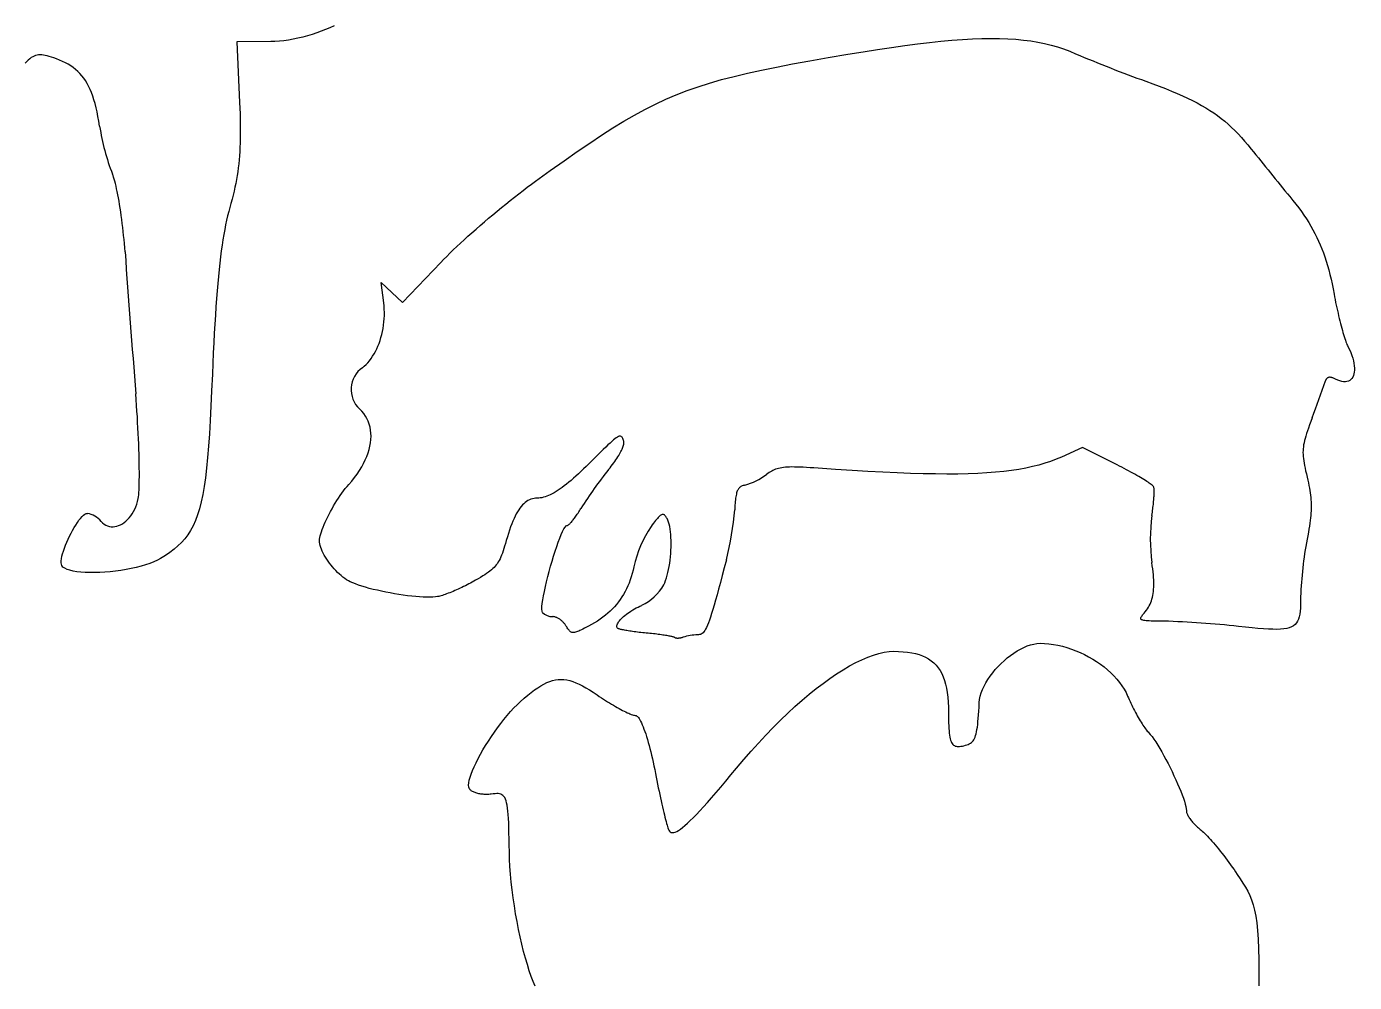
# Model space of a CAD drawing. Extents: x 3 to 294, y -207 to -4.
# Drawn here: x 208.2 to 286.5, y -120 to -63.6 of the extents above; entities that cross this region are included whole.
import ezdxf

# ---------------------------------------------------------------- set-up
doc = ezdxf.new("R2010")
doc.units = 0
doc.layers.get('0').update_dxf_attribs({"linetype": 'CONTINUOUS'})

msp = doc.modelspace()

# ---------------------------------------------------------------- linework, layer by layer
at = {"color": 1}
for p, q in [((222.586, -64.537), (220.597, -64.547)), ((220.597, -64.547), (220.756, -68.131)), ((230.348, -79.928), (232.614, -77.553)), ((229.247, -79.934), (229.09, -78.743)), ((229.09, -78.743), (229.719, -79.336)), ((229.719, -79.336), (230.348, -79.928)), ((270.426, -88.47), (269.188, -89.029)), ((272.477, -89.496), (270.426, -88.47)), ((246.404, -99.676), (246.403, -99.677))]:
    msp.add_line(p, q, dxfattribs=at)
for points in [[(226.323, -63.609), (226.079, -63.72), (225.826, -63.827), (225.565, -63.928), (225.298, -64.024), (225.027, -64.113), (224.751, -64.195), (224.474, -64.27), (224.196, -64.336), (223.918, -64.394), (223.642, -64.443), (223.37, -64.483), (223.102, -64.512), (222.84, -64.53), (222.586, -64.537)], [(256.603, -65.282), (257.502, -65.134), (258.36, -64.998), (259.179, -64.876), (259.96, -64.766), (260.705, -64.669), (261.416, -64.585), (262.093, -64.513), (262.739, -64.455), (263.355, -64.409), (263.942, -64.376), (264.503, -64.355), (265.038, -64.348), (265.549, -64.353), (266.037, -64.371), (266.505, -64.401), (266.953, -64.445), (267.384, -64.501), (267.798, -64.57), (268.198, -64.652), (268.584, -64.746), (268.958, -64.853), (269.323, -64.973), (269.678, -65.106), (270.027, -65.251)], [(209.957, -65.558), (209.806, -65.504), (209.665, -65.457), (209.534, -65.416), (209.412, -65.381), (209.298, -65.353), (209.191, -65.332), (209.09, -65.319), (208.995, -65.315), (208.903, -65.319), (208.815, -65.332), (208.729, -65.355), (208.644, -65.387), (208.559, -65.43), (208.474, -65.484), (208.387, -65.549), (208.298, -65.626), (208.205, -65.715), (208.107, -65.816)], [(212.506, -69.528), (212.459, -69.233), (212.408, -68.953), (212.353, -68.686), (212.295, -68.433), (212.234, -68.192), (212.167, -67.965), (212.097, -67.749), (212.021, -67.545), (211.941, -67.353), (211.855, -67.171), (211.764, -67.001), (211.667, -66.84), (211.564, -66.689), (211.454, -66.547), (211.338, -66.415), (211.216, -66.291), (211.086, -66.175), (210.949, -66.067), (210.804, -65.966), (210.651, -65.872), (210.491, -65.784), (210.322, -65.703), (210.144, -65.628), (209.957, -65.558)], [(238.195, -72.771), (239.066, -72.142), (239.885, -71.558), (240.657, -71.017), (241.389, -70.516), (242.086, -70.053), (242.755, -69.626), (243.401, -69.232), (244.029, -68.868), (244.647, -68.533), (245.26, -68.224), (245.873, -67.939), (246.493, -67.675), (247.126, -67.429), (247.777, -67.2), (248.453, -66.985), (249.159, -66.781), (249.901, -66.587), (250.685, -66.399), (251.517, -66.216), (252.403, -66.035), (253.348, -65.853), (254.36, -65.669), (255.443, -65.479), (256.603, -65.282)], [(274.167, -66.876), (274.572, -67.023), (274.957, -67.168), (275.324, -67.31), (275.673, -67.451), (276.005, -67.591), (276.321, -67.73), (276.622, -67.869), (276.909, -68.01), (277.183, -68.151), (277.444, -68.295), (277.695, -68.442), (277.935, -68.591), (278.167, -68.745), (278.39, -68.903), (278.605, -69.066), (278.815, -69.236), (279.019, -69.411), (279.218, -69.593), (279.415, -69.784), (279.608, -69.982), (279.8, -70.189), (279.992, -70.406), (280.184, -70.632), (280.377, -70.87)], [(220.756, -68.131), (220.77, -68.469), (220.781, -68.793), (220.789, -69.106), (220.795, -69.407), (220.797, -69.698), (220.797, -69.979), (220.793, -70.251), (220.786, -70.515), (220.776, -70.772), (220.763, -71.023), (220.746, -71.268), (220.726, -71.508), (220.702, -71.744), (220.674, -71.978), (220.643, -72.209), (220.607, -72.438), (220.568, -72.667), (220.525, -72.896), (220.478, -73.126), (220.427, -73.358), (220.371, -73.593), (220.311, -73.831), (220.247, -74.074), (220.179, -74.321)], [(214.002, -76.928), (213.984, -76.688), (213.964, -76.448), (213.942, -76.207), (213.919, -75.967), (213.894, -75.728), (213.867, -75.491), (213.839, -75.257), (213.81, -75.026), (213.78, -74.799), (213.748, -74.577), (213.716, -74.361), (213.683, -74.15), (213.649, -73.946), (213.614, -73.75), (213.579, -73.562), (213.544, -73.382), (213.508, -73.213), (213.473, -73.053), (213.437, -72.905), (213.401, -72.768), (213.366, -72.644), (213.331, -72.532), (213.296, -72.435), (213.262, -72.351)], [(232.614, -77.553), (232.781, -77.38), (232.96, -77.2), (233.148, -77.014), (233.346, -76.822), (233.552, -76.626), (233.766, -76.426), (233.987, -76.222), (234.215, -76.015), (234.449, -75.806), (234.688, -75.595), (234.932, -75.382), (235.179, -75.169), (235.429, -74.956), (235.682, -74.743), (235.937, -74.531), (236.193, -74.321), (236.449, -74.113), (236.704, -73.908), (236.959, -73.707), (237.213, -73.509), (237.463, -73.317), (237.711, -73.129), (237.955, -72.947), (238.195, -72.771)], [(220.179, -74.321), (220.113, -74.562), (220.05, -74.812), (219.99, -75.072), (219.932, -75.342), (219.876, -75.624), (219.822, -75.918), (219.771, -76.225), (219.722, -76.545), (219.674, -76.88), (219.629, -77.231), (219.585, -77.597), (219.544, -77.98), (219.503, -78.38), (219.465, -78.798), (219.428, -79.236), (219.392, -79.693), (219.358, -80.171), (219.325, -80.669), (219.293, -81.19), (219.263, -81.734), (219.233, -82.301), (219.204, -82.892), (219.177, -83.508), (219.15, -84.15)], [(282.652, -73.678), (282.835, -73.904), (283.01, -74.126), (283.177, -74.346), (283.335, -74.563), (283.486, -74.78), (283.63, -74.995), (283.766, -75.21), (283.895, -75.425), (284.018, -75.641), (284.135, -75.859), (284.245, -76.079), (284.35, -76.302), (284.449, -76.528), (284.543, -76.759), (284.633, -76.994), (284.717, -77.235), (284.797, -77.481), (284.874, -77.734), (284.946, -77.995), (285.015, -78.263), (285.081, -78.54), (285.144, -78.825), (285.204, -79.121), (285.262, -79.427)], [(285.262, -79.427), (285.292, -79.587), (285.323, -79.748), (285.355, -79.91), (285.388, -80.071), (285.423, -80.231), (285.458, -80.39), (285.493, -80.547), (285.529, -80.703), (285.566, -80.855), (285.603, -81.005), (285.64, -81.151), (285.677, -81.293), (285.714, -81.431), (285.75, -81.563), (285.787, -81.69), (285.823, -81.812), (285.858, -81.927), (285.893, -82.035), (285.926, -82.136), (285.959, -82.229), (285.991, -82.313), (286.021, -82.389), (286.05, -82.456), (286.078, -82.513)], [(227.992, -83.762), (228.103, -83.673), (228.211, -83.575), (228.314, -83.467), (228.413, -83.35), (228.507, -83.225), (228.597, -83.093), (228.683, -82.952), (228.763, -82.805), (228.838, -82.652), (228.908, -82.493), (228.973, -82.328), (229.032, -82.159), (229.086, -81.985), (229.133, -81.807), (229.174, -81.626), (229.21, -81.443), (229.238, -81.257), (229.261, -81.069), (229.276, -80.88), (229.285, -80.691), (229.286, -80.501), (229.28, -80.311), (229.267, -80.122), (229.247, -79.934)], [(286.078, -82.513), (286.166, -82.693), (286.242, -82.867), (286.306, -83.036), (286.359, -83.2), (286.401, -83.356), (286.432, -83.506), (286.452, -83.649), (286.462, -83.783), (286.461, -83.909), (286.451, -84.026), (286.43, -84.133), (286.399, -84.231), (286.359, -84.318), (286.309, -84.394), (286.251, -84.458), (286.183, -84.511), (286.107, -84.55), (286.022, -84.577), (285.928, -84.59), (285.826, -84.589), (285.717, -84.573), (285.599, -84.543), (285.474, -84.496), (285.342, -84.434)], [(219.15, -84.15), (219.108, -85.129), (219.066, -86.039), (219.021, -86.885), (218.973, -87.669), (218.922, -88.395), (218.866, -89.064), (218.804, -89.681), (218.736, -90.248), (218.661, -90.768), (218.578, -91.245), (218.486, -91.681), (218.385, -92.079), (218.273, -92.442), (218.149, -92.774), (218.014, -93.077), (217.865, -93.355), (217.702, -93.61), (217.524, -93.845), (217.331, -94.064), (217.122, -94.269), (216.895, -94.464), (216.65, -94.651), (216.386, -94.834), (216.102, -95.015)], [(285.342, -84.434), (285.302, -84.414), (285.264, -84.396), (285.227, -84.38), (285.192, -84.366), (285.158, -84.355), (285.126, -84.345), (285.094, -84.338), (285.065, -84.333), (285.036, -84.329), (285.009, -84.328), (284.983, -84.329), (284.958, -84.333), (284.935, -84.338), (284.913, -84.345), (284.892, -84.355), (284.872, -84.367), (284.853, -84.38), (284.836, -84.396), (284.82, -84.414), (284.804, -84.435), (284.79, -84.457), (284.778, -84.481), (284.766, -84.508), (284.755, -84.537)], [(214.777, -91.478), (214.793, -91.381), (214.806, -91.262), (214.818, -91.124), (214.827, -90.967), (214.835, -90.792), (214.841, -90.6), (214.844, -90.392), (214.846, -90.169), (214.846, -89.931), (214.844, -89.681), (214.84, -89.418), (214.835, -89.144), (214.827, -88.859), (214.818, -88.565), (214.807, -88.262), (214.794, -87.952), (214.78, -87.635), (214.764, -87.312), (214.746, -86.985), (214.727, -86.653), (214.706, -86.319), (214.684, -85.983), (214.659, -85.645), (214.634, -85.308)], [(227.183, -90.655), (227.362, -90.449), (227.529, -90.241), (227.682, -90.033), (227.822, -89.825), (227.95, -89.616), (228.064, -89.408), (228.165, -89.2), (228.253, -88.994), (228.328, -88.789), (228.389, -88.587), (228.437, -88.387), (228.472, -88.19), (228.493, -87.996), (228.501, -87.806), (228.495, -87.62), (228.475, -87.438), (228.442, -87.262), (228.395, -87.09), (228.334, -86.925), (228.259, -86.766), (228.17, -86.613), (228.067, -86.467), (227.95, -86.329), (227.819, -86.198)], [(283.964, -86.725), (283.886, -86.938), (283.815, -87.136), (283.751, -87.319), (283.692, -87.489), (283.64, -87.647), (283.594, -87.795), (283.554, -87.934), (283.52, -88.065), (283.491, -88.19), (283.468, -88.31), (283.45, -88.426), (283.438, -88.54), (283.431, -88.653), (283.429, -88.766), (283.433, -88.881), (283.441, -89), (283.454, -89.122), (283.472, -89.251), (283.494, -89.386), (283.521, -89.53), (283.552, -89.684), (283.587, -89.849), (283.627, -90.026), (283.67, -90.217)], [(243.385, -88.055), (243.363, -87.998), (243.341, -87.947), (243.319, -87.902), (243.296, -87.865), (243.27, -87.836), (243.242, -87.815), (243.209, -87.803), (243.172, -87.8), (243.128, -87.808), (243.078, -87.827), (243.021, -87.858), (242.955, -87.9), (242.88, -87.955), (242.794, -88.024), (242.698, -88.107), (242.589, -88.204), (242.467, -88.316), (242.332, -88.445), (242.182, -88.589), (242.016, -88.751), (241.834, -88.931), (241.635, -89.128), (241.417, -89.345), (241.181, -89.581)], [(242.505, -89.772), (242.586, -89.671), (242.664, -89.572), (242.738, -89.475), (242.808, -89.38), (242.874, -89.288), (242.937, -89.198), (242.996, -89.11), (243.051, -89.025), (243.103, -88.942), (243.15, -88.862), (243.194, -88.785), (243.233, -88.71), (243.269, -88.638), (243.3, -88.569), (243.328, -88.504), (243.351, -88.441), (243.37, -88.381), (243.385, -88.324), (243.396, -88.271), (243.402, -88.221), (243.405, -88.174), (243.403, -88.131), (243.396, -88.091), (243.385, -88.055)], [(269.188, -89.029), (268.877, -89.161), (268.554, -89.284), (268.216, -89.398), (267.863, -89.501), (267.492, -89.596), (267.101, -89.681), (266.69, -89.756), (266.256, -89.822), (265.798, -89.88), (265.313, -89.928), (264.801, -89.967), (264.26, -89.997), (263.687, -90.018), (263.082, -90.031), (262.442, -90.035), (261.766, -90.03), (261.052, -90.017), (260.298, -89.995), (259.504, -89.965), (258.666, -89.927), (257.784, -89.88), (256.856, -89.825), (255.88, -89.762), (254.854, -89.692)], [(241.181, -89.581), (241.025, -89.735), (240.872, -89.883), (240.723, -90.023), (240.576, -90.157), (240.433, -90.285), (240.294, -90.405), (240.157, -90.519), (240.023, -90.627), (239.893, -90.728), (239.766, -90.822), (239.642, -90.91), (239.521, -90.991), (239.403, -91.066), (239.288, -91.134), (239.176, -91.196), (239.067, -91.251), (238.961, -91.299), (238.858, -91.341), (238.758, -91.377), (238.661, -91.406), (238.567, -91.429), (238.476, -91.445), (238.388, -91.455), (238.302, -91.459)], [(254.854, -89.692), (254.608, -89.675), (254.379, -89.659), (254.165, -89.647), (253.967, -89.636), (253.782, -89.628), (253.611, -89.622), (253.451, -89.619), (253.304, -89.618), (253.167, -89.621), (253.039, -89.626), (252.921, -89.634), (252.81, -89.645), (252.707, -89.66), (252.61, -89.678), (252.519, -89.699), (252.432, -89.724), (252.349, -89.752), (252.269, -89.784), (252.191, -89.82), (252.115, -89.86), (252.038, -89.903), (251.962, -89.951), (251.883, -90.003), (251.803, -90.06)], [(274.635, -90.798), (274.623, -90.777), (274.602, -90.751), (274.572, -90.721), (274.533, -90.688), (274.486, -90.65), (274.432, -90.61), (274.369, -90.565), (274.3, -90.518), (274.224, -90.468), (274.141, -90.415), (274.052, -90.359), (273.957, -90.301), (273.856, -90.241), (273.751, -90.179), (273.64, -90.115), (273.525, -90.05), (273.405, -89.983), (273.282, -89.916), (273.155, -89.847), (273.024, -89.777), (272.891, -89.707), (272.755, -89.637), (272.617, -89.566), (272.477, -89.496)], [(225.462, -93.965), (225.467, -93.879), (225.481, -93.782), (225.504, -93.675), (225.535, -93.558), (225.574, -93.433), (225.621, -93.3), (225.674, -93.161), (225.734, -93.016), (225.8, -92.866), (225.872, -92.712), (225.948, -92.555), (226.029, -92.396), (226.114, -92.236), (226.203, -92.075), (226.294, -91.915), (226.389, -91.757), (226.486, -91.601), (226.584, -91.449), (226.683, -91.3), (226.784, -91.157), (226.884, -91.02), (226.985, -90.89), (227.085, -90.768), (227.183, -90.655)], [(250.531, -90.693), (250.478, -90.705), (250.429, -90.718), (250.383, -90.734), (250.339, -90.752), (250.299, -90.774), (250.262, -90.799), (250.227, -90.827), (250.195, -90.859), (250.165, -90.896), (250.138, -90.936), (250.113, -90.982), (250.09, -91.032), (250.069, -91.088), (250.05, -91.15), (250.033, -91.217), (250.017, -91.29), (250.003, -91.37), (249.99, -91.457), (249.978, -91.55), (249.968, -91.651), (249.959, -91.76), (249.95, -91.876), (249.943, -92.001), (249.936, -92.134)], [(283.67, -90.217), (283.709, -90.391), (283.745, -90.556), (283.778, -90.714), (283.807, -90.864), (283.832, -91.008), (283.855, -91.148), (283.873, -91.283), (283.889, -91.415), (283.901, -91.545), (283.909, -91.673), (283.914, -91.802), (283.916, -91.931), (283.914, -92.062), (283.909, -92.195), (283.901, -92.332), (283.889, -92.473), (283.873, -92.62), (283.855, -92.773), (283.832, -92.933), (283.807, -93.102), (283.778, -93.28), (283.745, -93.468), (283.709, -93.667), (283.67, -93.879)], [(212.591, -92.826), (212.679, -92.917), (212.773, -92.992), (212.871, -93.051), (212.972, -93.095), (213.077, -93.125), (213.185, -93.141), (213.294, -93.143), (213.404, -93.132), (213.515, -93.108), (213.625, -93.071), (213.735, -93.022), (213.843, -92.962), (213.949, -92.89), (214.052, -92.808), (214.151, -92.715), (214.246, -92.612), (214.337, -92.5), (214.422, -92.378), (214.5, -92.247), (214.572, -92.109), (214.636, -91.962), (214.692, -91.808), (214.74, -91.646), (214.777, -91.478)], [(238.302, -91.459), (238.204, -91.463), (238.109, -91.474), (238.016, -91.494), (237.925, -91.521), (237.837, -91.556), (237.752, -91.6), (237.668, -91.651), (237.587, -91.712), (237.507, -91.781), (237.429, -91.858), (237.353, -91.945), (237.279, -92.041), (237.206, -92.146), (237.135, -92.26), (237.064, -92.384), (236.996, -92.517), (236.928, -92.66), (236.861, -92.813), (236.795, -92.977), (236.729, -93.15), (236.665, -93.334), (236.601, -93.529), (236.537, -93.734), (236.474, -93.95)], [(274.523, -92.476), (274.538, -92.379), (274.551, -92.284), (274.565, -92.189), (274.577, -92.094), (274.589, -92.002), (274.599, -91.91), (274.609, -91.82), (274.618, -91.732), (274.627, -91.646), (274.634, -91.563), (274.64, -91.483), (274.646, -91.405), (274.651, -91.331), (274.654, -91.26), (274.657, -91.193), (274.659, -91.129), (274.659, -91.071), (274.659, -91.016), (274.658, -90.966), (274.655, -90.922), (274.652, -90.882), (274.647, -90.848), (274.642, -90.82), (274.635, -90.798)], [(210.276, -95.428), (210.25, -95.354), (210.238, -95.261), (210.241, -95.15), (210.257, -95.024), (210.284, -94.885), (210.323, -94.734), (210.371, -94.573), (210.429, -94.406), (210.495, -94.232), (210.568, -94.056), (210.647, -93.878), (210.731, -93.701), (210.819, -93.526), (210.91, -93.356), (211.004, -93.193), (211.098, -93.038), (211.193, -92.894), (211.287, -92.762), (211.38, -92.646), (211.47, -92.545), (211.555, -92.464), (211.637, -92.403), (211.712, -92.365), (211.781, -92.352)], [(240.051, -93.071), (240.067, -93.069), (240.086, -93.062), (240.108, -93.05), (240.131, -93.035), (240.157, -93.015), (240.184, -92.992), (240.213, -92.964), (240.244, -92.933), (240.277, -92.898), (240.311, -92.861), (240.346, -92.819), (240.383, -92.775), (240.42, -92.728), (240.458, -92.678), (240.498, -92.626), (240.538, -92.571), (240.578, -92.514), (240.619, -92.455), (240.66, -92.394), (240.702, -92.331), (240.743, -92.267), (240.785, -92.2), (240.826, -92.133), (240.867, -92.064)], [(238.606, -98.193), (238.581, -98.117), (238.572, -98.001), (238.577, -97.849), (238.595, -97.664), (238.625, -97.449), (238.666, -97.21), (238.718, -96.95), (238.778, -96.673), (238.846, -96.383), (238.92, -96.083), (239, -95.777), (239.085, -95.47), (239.173, -95.165), (239.263, -94.866), (239.355, -94.578), (239.446, -94.303), (239.537, -94.046), (239.625, -93.811), (239.711, -93.601), (239.791, -93.42), (239.867, -93.273), (239.936, -93.164), (239.998, -93.095), (240.051, -93.071)], [(245.951, -92.658), (245.924, -92.61), (245.897, -92.568), (245.871, -92.53), (245.846, -92.497), (245.821, -92.47), (245.795, -92.448), (245.769, -92.432), (245.742, -92.421), (245.714, -92.416), (245.685, -92.417), (245.655, -92.424), (245.622, -92.437), (245.588, -92.457), (245.551, -92.483), (245.512, -92.515), (245.47, -92.554), (245.426, -92.6), (245.377, -92.653), (245.325, -92.713), (245.27, -92.78), (245.21, -92.854), (245.146, -92.936), (245.077, -93.025), (245.004, -93.122)], [(245.753, -96.565), (245.81, -96.442), (245.864, -96.306), (245.914, -96.158), (245.96, -96.001), (246.002, -95.835), (246.04, -95.661), (246.074, -95.481), (246.103, -95.295), (246.129, -95.106), (246.15, -94.915), (246.166, -94.721), (246.178, -94.528), (246.186, -94.336), (246.189, -94.147), (246.187, -93.961), (246.18, -93.78), (246.169, -93.605), (246.153, -93.437), (246.132, -93.278), (246.106, -93.13), (246.075, -92.992), (246.039, -92.866), (245.997, -92.755), (245.951, -92.658)], [(227.274, -96.383), (227.168, -96.327), (227.062, -96.262), (226.955, -96.189), (226.848, -96.108), (226.742, -96.022), (226.637, -95.929), (226.533, -95.831), (226.431, -95.728), (226.332, -95.621), (226.235, -95.51), (226.142, -95.397), (226.053, -95.282), (225.968, -95.165), (225.889, -95.048), (225.814, -94.93), (225.745, -94.812), (225.683, -94.696), (225.627, -94.581), (225.579, -94.469), (225.538, -94.36), (225.506, -94.254), (225.482, -94.153), (225.467, -94.056), (225.462, -93.965)], [(236.474, -93.95), (236.424, -94.121), (236.377, -94.28), (236.331, -94.429), (236.286, -94.566), (236.241, -94.694), (236.196, -94.813), (236.15, -94.924), (236.103, -95.027), (236.053, -95.124), (236.001, -95.215), (235.945, -95.301), (235.886, -95.382), (235.822, -95.46), (235.754, -95.535), (235.679, -95.608), (235.599, -95.679), (235.511, -95.75), (235.416, -95.821), (235.314, -95.894), (235.202, -95.968), (235.082, -96.044), (234.952, -96.124), (234.811, -96.208), (234.659, -96.296)], [(216.102, -95.015), (215.915, -95.119), (215.703, -95.217), (215.469, -95.308), (215.215, -95.393), (214.945, -95.472), (214.661, -95.543), (214.365, -95.607), (214.061, -95.664), (213.751, -95.714), (213.438, -95.756), (213.125, -95.79), (212.815, -95.816), (212.509, -95.834), (212.212, -95.843), (211.925, -95.844), (211.652, -95.835), (211.394, -95.818), (211.156, -95.792), (210.939, -95.756), (210.747, -95.71), (210.582, -95.655), (210.446, -95.59), (210.343, -95.514), (210.276, -95.428)], [(249.448, -95.084), (249.32, -95.569), (249.201, -96.018), (249.091, -96.432), (248.988, -96.812), (248.893, -97.16), (248.804, -97.477), (248.722, -97.765), (248.645, -98.025), (248.573, -98.258), (248.506, -98.465), (248.443, -98.649), (248.384, -98.811), (248.327, -98.951), (248.273, -99.072), (248.22, -99.175), (248.169, -99.261), (248.119, -99.332), (248.069, -99.388), (248.018, -99.432), (247.967, -99.465), (247.914, -99.488), (247.86, -99.503), (247.803, -99.511), (247.743, -99.513)], [(274.061, -98.238), (274.131, -98.152), (274.197, -98.065), (274.258, -97.977), (274.315, -97.887), (274.366, -97.795), (274.413, -97.701), (274.456, -97.604), (274.494, -97.505), (274.527, -97.402), (274.556, -97.295), (274.58, -97.185), (274.6, -97.071), (274.616, -96.952), (274.627, -96.828), (274.635, -96.699), (274.638, -96.565), (274.637, -96.424), (274.632, -96.278), (274.623, -96.125), (274.61, -95.966), (274.593, -95.799), (274.572, -95.625), (274.547, -95.444), (274.519, -95.254)], [(243.993, -95.503), (243.947, -95.705), (243.895, -95.902), (243.838, -96.092), (243.775, -96.278), (243.708, -96.458), (243.635, -96.633), (243.557, -96.802), (243.473, -96.967), (243.384, -97.127), (243.289, -97.282), (243.188, -97.432), (243.081, -97.577), (242.969, -97.718), (242.85, -97.855), (242.726, -97.987), (242.595, -98.115), (242.458, -98.24), (242.314, -98.36), (242.165, -98.476), (242.008, -98.589), (241.845, -98.698), (241.676, -98.803), (241.499, -98.905), (241.316, -99.004)], [(232.427, -97.259), (232.295, -97.278), (232.143, -97.291), (231.972, -97.297), (231.784, -97.296), (231.581, -97.289), (231.365, -97.276), (231.137, -97.258), (230.9, -97.234), (230.655, -97.205), (230.404, -97.171), (230.149, -97.134), (229.891, -97.092), (229.633, -97.046), (229.376, -96.997), (229.122, -96.945), (228.873, -96.889), (228.631, -96.832), (228.397, -96.772), (228.173, -96.71), (227.962, -96.647), (227.765, -96.582), (227.583, -96.516), (227.419, -96.45), (227.274, -96.383)], [(234.659, -96.296), (234.564, -96.351), (234.466, -96.405), (234.366, -96.46), (234.265, -96.513), (234.162, -96.566), (234.059, -96.619), (233.955, -96.67), (233.851, -96.72), (233.746, -96.769), (233.643, -96.817), (233.54, -96.863), (233.438, -96.907), (233.337, -96.95), (233.239, -96.991), (233.143, -97.03), (233.049, -97.066), (232.957, -97.1), (232.87, -97.131), (232.785, -97.16), (232.705, -97.186), (232.628, -97.209), (232.556, -97.229), (232.489, -97.246), (232.427, -97.259)], [(243.03, -99.126), (243.005, -99.094), (242.991, -99.056), (242.986, -99.014), (242.99, -98.968), (243.004, -98.919), (243.026, -98.866), (243.057, -98.81), (243.095, -98.752), (243.141, -98.692), (243.193, -98.629), (243.253, -98.566), (243.319, -98.501), (243.39, -98.436), (243.467, -98.37), (243.55, -98.304), (243.637, -98.239), (243.728, -98.174), (243.823, -98.11), (243.922, -98.048), (244.024, -97.988), (244.129, -97.931), (244.236, -97.875), (244.345, -97.823), (244.456, -97.774)], [(283.291, -97.266), (283.29, -97.509), (283.285, -97.733), (283.275, -97.938), (283.259, -98.125), (283.235, -98.294), (283.203, -98.447), (283.16, -98.583), (283.106, -98.704), (283.04, -98.809), (282.959, -98.901), (282.863, -98.978), (282.751, -99.042), (282.621, -99.094), (282.471, -99.134), (282.301, -99.163), (282.109, -99.181), (281.894, -99.189), (281.654, -99.188), (281.389, -99.178), (281.097, -99.16), (280.776, -99.134), (280.426, -99.102), (280.045, -99.063), (279.632, -99.018)], [(239.992, -98.98), (239.968, -98.943), (239.943, -98.906), (239.916, -98.871), (239.888, -98.836), (239.858, -98.803), (239.827, -98.77), (239.795, -98.738), (239.763, -98.707), (239.729, -98.678), (239.695, -98.65), (239.66, -98.623), (239.624, -98.598), (239.589, -98.574), (239.553, -98.552), (239.517, -98.532), (239.481, -98.513), (239.445, -98.497), (239.409, -98.482), (239.374, -98.469), (239.339, -98.459), (239.305, -98.45), (239.272, -98.444), (239.239, -98.441), (239.208, -98.439)], [(275.225, -98.707), (275.049, -98.707), (274.887, -98.707), (274.738, -98.705), (274.603, -98.703), (274.481, -98.7), (274.371, -98.696), (274.273, -98.691), (274.187, -98.684), (274.112, -98.675), (274.048, -98.665), (273.995, -98.652), (273.951, -98.638), (273.917, -98.621), (273.893, -98.602), (273.877, -98.58), (273.869, -98.555), (273.869, -98.528), (273.877, -98.497), (273.892, -98.463), (273.914, -98.426), (273.942, -98.385), (273.976, -98.34), (274.016, -98.291), (274.061, -98.238)], [(241.316, -99.004), (241.198, -99.065), (241.09, -99.121), (240.991, -99.172), (240.9, -99.217), (240.817, -99.257), (240.741, -99.291), (240.672, -99.32), (240.61, -99.344), (240.553, -99.362), (240.501, -99.375), (240.453, -99.383), (240.41, -99.385), (240.37, -99.381), (240.332, -99.372), (240.297, -99.358), (240.264, -99.338), (240.232, -99.312), (240.2, -99.281), (240.169, -99.245), (240.137, -99.203), (240.104, -99.155), (240.069, -99.102), (240.032, -99.044), (239.992, -98.98)], [(244.724, -99.409), (244.617, -99.399), (244.512, -99.388), (244.408, -99.377), (244.306, -99.366), (244.206, -99.354), (244.108, -99.342), (244.013, -99.33), (243.92, -99.317), (243.831, -99.305), (243.745, -99.292), (243.662, -99.279), (243.583, -99.266), (243.509, -99.253), (243.438, -99.241), (243.373, -99.228), (243.312, -99.216), (243.256, -99.203), (243.205, -99.191), (243.161, -99.179), (243.122, -99.168), (243.089, -99.157), (243.062, -99.146), (243.043, -99.136), (243.03, -99.126)], [(246.403, -99.677), (246.391, -99.668), (246.372, -99.659), (246.347, -99.649), (246.315, -99.639), (246.277, -99.629), (246.233, -99.618), (246.184, -99.607), (246.129, -99.595), (246.069, -99.584), (246.004, -99.572), (245.934, -99.56), (245.86, -99.548), (245.782, -99.536), (245.7, -99.524), (245.615, -99.512), (245.526, -99.499), (245.434, -99.487), (245.339, -99.476), (245.241, -99.464), (245.142, -99.452), (245.04, -99.441), (244.936, -99.43), (244.831, -99.42), (244.724, -99.409)], [(246.891, -99.656), (246.866, -99.665), (246.841, -99.674), (246.815, -99.682), (246.79, -99.689), (246.765, -99.696), (246.739, -99.701), (246.715, -99.706), (246.69, -99.711), (246.666, -99.714), (246.642, -99.717), (246.619, -99.719), (246.597, -99.72), (246.575, -99.721), (246.554, -99.721), (246.534, -99.72), (246.515, -99.718), (246.497, -99.715), (246.48, -99.712), (246.464, -99.708), (246.449, -99.703), (246.436, -99.698), (246.424, -99.691), (246.413, -99.684), (246.404, -99.676)], [(264.351, -103.511), (264.371, -103.323), (264.411, -103.13), (264.469, -102.934), (264.544, -102.736), (264.636, -102.537), (264.742, -102.338), (264.862, -102.14), (264.995, -101.944), (265.14, -101.752), (265.295, -101.564), (265.46, -101.381), (265.632, -101.206), (265.812, -101.037), (265.998, -100.878), (266.188, -100.729), (266.382, -100.59), (266.579, -100.464), (266.777, -100.351), (266.976, -100.253), (267.174, -100.169), (267.369, -100.103), (267.562, -100.054), (267.75, -100.024), (267.934, -100.014)], [(267.934, -100.014), (268.194, -100.021), (268.458, -100.043), (268.723, -100.079), (268.989, -100.128), (269.254, -100.191), (269.519, -100.265), (269.781, -100.352), (270.041, -100.45), (270.297, -100.558), (270.549, -100.677), (270.795, -100.806), (271.035, -100.944), (271.267, -101.09), (271.491, -101.245), (271.707, -101.407), (271.912, -101.577), (272.107, -101.752), (272.29, -101.934), (272.461, -102.122), (272.618, -102.314), (272.761, -102.511), (272.888, -102.711), (273, -102.915), (273.094, -103.122)], [(250.041, -107.381), (250.47, -106.869), (250.901, -106.372), (251.334, -105.891), (251.766, -105.426), (252.199, -104.979), (252.63, -104.549), (253.059, -104.138), (253.485, -103.745), (253.908, -103.372), (254.327, -103.019), (254.741, -102.686), (255.148, -102.374), (255.55, -102.084), (255.944, -101.816), (256.33, -101.571), (256.707, -101.35), (257.074, -101.152), (257.431, -100.979), (257.777, -100.831), (258.111, -100.708), (258.432, -100.612), (258.74, -100.543), (259.034, -100.501), (259.313, -100.486)], [(259.313, -100.486), (259.598, -100.492), (259.869, -100.507), (260.124, -100.534), (260.366, -100.572), (260.592, -100.621), (260.805, -100.681), (261.005, -100.754), (261.19, -100.839), (261.363, -100.937), (261.522, -101.047), (261.669, -101.171), (261.803, -101.308), (261.925, -101.458), (262.036, -101.623), (262.134, -101.802), (262.221, -101.995), (262.297, -102.204), (262.362, -102.427), (262.416, -102.666), (262.46, -102.92), (262.493, -103.191), (262.517, -103.478), (262.531, -103.781), (262.536, -104.101)], [(237.297, -103.454), (237.52, -103.257), (237.734, -103.077), (237.939, -102.912), (238.135, -102.764), (238.325, -102.631), (238.509, -102.515), (238.687, -102.415), (238.861, -102.33), (239.032, -102.261), (239.2, -102.208), (239.367, -102.17), (239.534, -102.148), (239.701, -102.141), (239.869, -102.15), (240.04, -102.174), (240.213, -102.213), (240.391, -102.267), (240.575, -102.336), (240.764, -102.419), (240.96, -102.518), (241.164, -102.632), (241.377, -102.76), (241.6, -102.903), (241.834, -103.06)], [(241.834, -103.06), (241.955, -103.143), (242.076, -103.224), (242.198, -103.303), (242.318, -103.381), (242.438, -103.456), (242.557, -103.53), (242.674, -103.601), (242.789, -103.669), (242.902, -103.735), (243.013, -103.798), (243.121, -103.858), (243.225, -103.914), (243.326, -103.967), (243.423, -104.017), (243.515, -104.062), (243.603, -104.104), (243.686, -104.141), (243.764, -104.174), (243.836, -104.202), (243.902, -104.226), (243.962, -104.245), (244.015, -104.258), (244.061, -104.267), (244.099, -104.269)], [(273.094, -103.122), (273.139, -103.227), (273.185, -103.334), (273.234, -103.441), (273.284, -103.549), (273.335, -103.657), (273.388, -103.765), (273.441, -103.872), (273.496, -103.978), (273.552, -104.083), (273.607, -104.186), (273.664, -104.288), (273.72, -104.387), (273.777, -104.484), (273.833, -104.578), (273.888, -104.668), (273.944, -104.756), (273.998, -104.839), (274.051, -104.918), (274.103, -104.993), (274.154, -105.062), (274.203, -105.127), (274.251, -105.186), (274.296, -105.239), (274.34, -105.286)], [(234.299, -108.584), (234.265, -108.497), (234.253, -108.384), (234.262, -108.248), (234.29, -108.091), (234.338, -107.914), (234.403, -107.72), (234.484, -107.511), (234.581, -107.288), (234.692, -107.054), (234.816, -106.81), (234.952, -106.558), (235.098, -106.3), (235.255, -106.039), (235.42, -105.775), (235.593, -105.512), (235.772, -105.25), (235.956, -104.992), (236.144, -104.74), (236.335, -104.496), (236.528, -104.261), (236.722, -104.037), (236.916, -103.827), (237.108, -103.632), (237.297, -103.454)], [(263.353, -106.07), (263.448, -106.05), (263.536, -106.028), (263.618, -106.004), (263.693, -105.977), (263.762, -105.946), (263.825, -105.91), (263.883, -105.868), (263.936, -105.82), (263.985, -105.764), (264.028, -105.701), (264.068, -105.628), (264.104, -105.546), (264.136, -105.453), (264.165, -105.349), (264.192, -105.233), (264.215, -105.104), (264.237, -104.961), (264.256, -104.804), (264.274, -104.632), (264.291, -104.443), (264.307, -104.237), (264.322, -104.014), (264.336, -103.772), (264.351, -103.511)], [(244.099, -104.269), (244.135, -104.277), (244.174, -104.299), (244.214, -104.335), (244.256, -104.384), (244.299, -104.446), (244.345, -104.521), (244.391, -104.608), (244.439, -104.707), (244.488, -104.817), (244.537, -104.937), (244.587, -105.067), (244.638, -105.207), (244.689, -105.356), (244.74, -105.514), (244.791, -105.68), (244.842, -105.854), (244.892, -106.034), (244.942, -106.222), (244.991, -106.416), (245.04, -106.615), (245.087, -106.82), (245.133, -107.03), (245.178, -107.244), (245.221, -107.461)], [(262.536, -104.101), (262.536, -104.316), (262.539, -104.515), (262.543, -104.701), (262.549, -104.872), (262.557, -105.031), (262.568, -105.176), (262.581, -105.309), (262.596, -105.43), (262.615, -105.539), (262.636, -105.637), (262.661, -105.724), (262.689, -105.801), (262.721, -105.868), (262.756, -105.925), (262.795, -105.973), (262.839, -106.013), (262.886, -106.044), (262.938, -106.068), (262.995, -106.084), (263.056, -106.094), (263.123, -106.096), (263.194, -106.093), (263.271, -106.084), (263.353, -106.07)], [(274.34, -105.286), (274.432, -105.39), (274.532, -105.517), (274.638, -105.664), (274.75, -105.83), (274.866, -106.013), (274.985, -106.21), (275.106, -106.419), (275.229, -106.639), (275.352, -106.867), (275.474, -107.101), (275.595, -107.34), (275.713, -107.58), (275.827, -107.82), (275.937, -108.059), (276.041, -108.293), (276.138, -108.521), (276.228, -108.74), (276.308, -108.949), (276.38, -109.146), (276.44, -109.328), (276.489, -109.494), (276.525, -109.641), (276.547, -109.767), (276.555, -109.87)], [(245.221, -107.461), (245.263, -107.68), (245.306, -107.896), (245.348, -108.11), (245.391, -108.321), (245.434, -108.528), (245.476, -108.731), (245.518, -108.928), (245.559, -109.121), (245.6, -109.308), (245.64, -109.488), (245.679, -109.661), (245.717, -109.827), (245.754, -109.984), (245.79, -110.133), (245.824, -110.273), (245.857, -110.403), (245.888, -110.523), (245.917, -110.632), (245.945, -110.73), (245.97, -110.816), (245.993, -110.89), (246.014, -110.951), (246.033, -110.998), (246.049, -111.031)], [(246.049, -111.031), (246.09, -111.089), (246.139, -111.132), (246.197, -111.159), (246.263, -111.169), (246.338, -111.163), (246.423, -111.14), (246.518, -111.099), (246.623, -111.04), (246.739, -110.964), (246.866, -110.868), (247.004, -110.754), (247.155, -110.621), (247.317, -110.468), (247.493, -110.295), (247.682, -110.101), (247.884, -109.887), (248.101, -109.651), (248.331, -109.395), (248.577, -109.116), (248.838, -108.815), (249.114, -108.491), (249.406, -108.145), (249.715, -107.775), (250.041, -107.381)], [(235.59, -108.903), (235.52, -108.911), (235.45, -108.918), (235.381, -108.922), (235.312, -108.924), (235.243, -108.924), (235.175, -108.921), (235.108, -108.917), (235.042, -108.911), (234.978, -108.903), (234.915, -108.893), (234.853, -108.881), (234.794, -108.867), (234.737, -108.852), (234.681, -108.835), (234.629, -108.817), (234.579, -108.796), (234.532, -108.775), (234.488, -108.752), (234.447, -108.727), (234.41, -108.701), (234.376, -108.674), (234.346, -108.645), (234.321, -108.615), (234.299, -108.584)], [(236.654, -112.309), (236.647, -111.906), (236.64, -111.536), (236.632, -111.195), (236.623, -110.884), (236.613, -110.601), (236.6, -110.345), (236.585, -110.114), (236.567, -109.908), (236.546, -109.724), (236.522, -109.563), (236.493, -109.422), (236.46, -109.3), (236.423, -109.197), (236.38, -109.11), (236.332, -109.039), (236.278, -108.983), (236.218, -108.939), (236.151, -108.908), (236.077, -108.887), (235.996, -108.876), (235.907, -108.874), (235.81, -108.878), (235.704, -108.888), (235.59, -108.903)], [(276.555, -109.87), (276.557, -109.905), (276.562, -109.943), (276.572, -109.982), (276.584, -110.023), (276.6, -110.066), (276.619, -110.111), (276.642, -110.156), (276.667, -110.203), (276.695, -110.251), (276.726, -110.3), (276.759, -110.35), (276.795, -110.4), (276.833, -110.451), (276.874, -110.501), (276.916, -110.552), (276.961, -110.602), (277.007, -110.653), (277.055, -110.702), (277.105, -110.751), (277.156, -110.8), (277.208, -110.847), (277.262, -110.893), (277.317, -110.938), (277.373, -110.981)], [(277.373, -110.981), (277.432, -111.028), (277.496, -111.083), (277.565, -111.147), (277.638, -111.218), (277.716, -111.296), (277.798, -111.382), (277.883, -111.473), (277.972, -111.571), (278.063, -111.675), (278.157, -111.784), (278.253, -111.897), (278.352, -112.015), (278.451, -112.137), (278.552, -112.263), (278.654, -112.392), (278.756, -112.524), (278.859, -112.659), (278.961, -112.795), (279.064, -112.933), (279.165, -113.072), (279.265, -113.212), (279.364, -113.353), (279.461, -113.494), (279.556, -113.634)], [(238.179, -120.237), (238.061, -119.959), (237.944, -119.652), (237.828, -119.317), (237.715, -118.958), (237.604, -118.576), (237.496, -118.175), (237.391, -117.756), (237.291, -117.323), (237.197, -116.878), (237.107, -116.423), (237.024, -115.961), (236.948, -115.495), (236.879, -115.026), (236.818, -114.557), (236.765, -114.092), (236.722, -113.632), (236.689, -113.179), (236.666, -112.738), (236.654, -112.309)], [(279.556, -113.634), (279.732, -113.898), (279.893, -114.147), (280.04, -114.389), (280.173, -114.632), (280.292, -114.882), (280.398, -115.147), (280.492, -115.434), (280.573, -115.75), (280.642, -116.103), (280.7, -116.5), (280.747, -116.948), (280.784, -117.455), (280.81, -118.027), (280.827, -118.673), (280.834, -119.399), (280.832, -120.213)]]:
    msp.add_lwpolyline(points, dxfattribs=at)
for centre, radius, start, end in [((301.136, 7.935), 79.523, 246.97132, 250.17597), ((225.84, -67.472), 13.491, 188.76602, 201.20384), ((509.468, 112.358), 293.351, 218.65298, 219.35878), ((1641.608, 26.495), 1431.347, 184.14353, 184.479933), ((228.906, -85.051), 1.58, 125.32264, 226.55579), ((55.609, -2.959), 243.234, 339.85563, 340.40376), ((260.657, -104.474), 23.359, 140.99683, 147.91055), ((249.338, -86.702), 4.166, 286.6474, 306.28977), ((211.548, -93.678), 1.347, 39.22704, 80.00704), ((232.463, -90.761), 17.526, 345.72025, 355.5077), ((251.11, -97.118), 7.298, 146.79569, 167.21147), ((285.24, -93.88), 10.809, 172.53351, 187.30151), ((306.187, -98.115), 22.912, 169.34583, 177.87673), ((243.152, -95.076), 2.996, 295.79576, 330.20898), ((239.174, -97.665), 0.775, 222.91343, 272.52417), ((273.723, -151.385), 52.699, 83.5617, 88.36589), ((247.78, -102.347), 2.834, 90.74525, 108.26212)]:
    msp.add_arc(centre, radius, start, end, dxfattribs=at)

doc.saveas('drawing.dxf')
